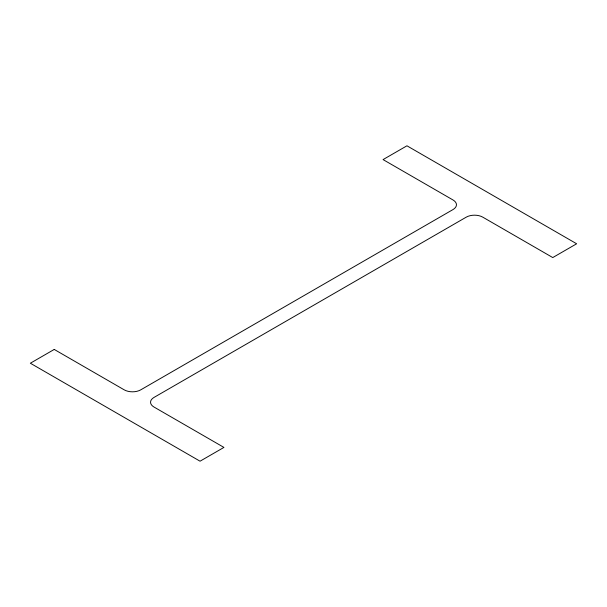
<?xml version="1.0" encoding="UTF-8"?>
<svg xmlns="http://www.w3.org/2000/svg" width="607" height="607" viewBox="0 0 607 607"><rect width="100%" height="100%" fill="white"/><g stroke="black" fill="none" stroke-linecap="round" stroke-linejoin="round"><path stroke-width="0.91" d="M54.235 349.435L30.35 363.221L200.052 461.199L223.937 447.412L153.958 407.009A11.7 6.76 0 0 1 153.958 397.456L466.237 217.162A11.7 6.76 0 0 1 482.793 217.162L552.765 257.565L576.65 243.779L406.948 145.801L383.063 159.588L453.042 199.991A11.7 6.76 0 0 1 453.042 209.544L140.763 389.838A11.7 6.76 0 0 1 124.207 389.838L54.235 349.435"/></g></svg>
